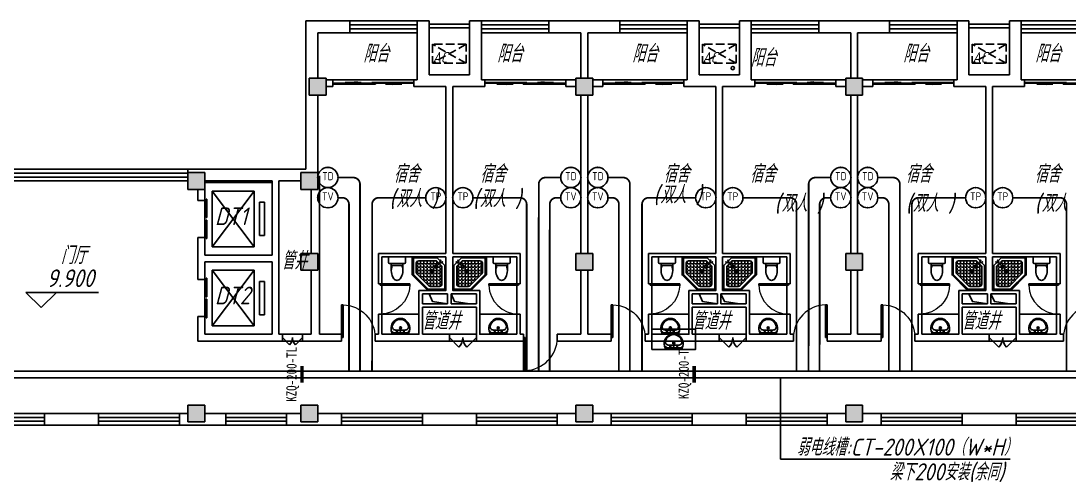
# Model space of a CAD drawing. Extents: x 0 to 2972856, y -1269770 to 0.
# Drawn here: x 2725959 to 2757023, y -1166833 to -1153146 of the extents above; entities that cross this region are included whole.
import ezdxf
from ezdxf.enums import TextEntityAlignment as Align

# ---------------------------------------------------------------- set-up
doc = ezdxf.new("R2010")
doc.units = 0
doc.header["$LTSCALE"] = 1000
doc.header["$PDSIZE"] = 50
doc.linetypes.add('DASH', pattern=[0.35, 0.25, -0.1])
for name, color, linetype in [('0000集水坑', 4, 'Continuous'), ('1-建筑底图', 8, 'Continuous'), ('CABLETRAY_DIM', 3, 'Continuous'), ('CABLETRAY_PDS', 4, 'Continuous'), ('EQUIP-通讯', 3, 'Continuous'), ('PUB_TEXT', 7, 'Continuous'), ('WIRE-综合布线', 4, 'Continuous'), ('抗震支吊架', 2, 'Continuous'), ('洁具', 251, 'Continuous'), ('空调外机', 251, 'Continuous')]:
    doc.layers.add(name, color=color, linetype=linetype)
doc.styles.add('_TEL_ATTDEF', font='GBENOR', dxfattribs={"width": 0.8, "height": 3, "bigfont": 'GBCBIG'})
doc.styles.add('_TEL_DIM', font='SIMPLEX', dxfattribs={"width": 0.8, "height": 3.5, "bigfont": 'HZTXT'})
doc.styles.add('kzcad', font='', dxfattribs={"width": 0.8})
doc.styles.get("Standard").update_dxf_attribs({"font": 'gbeitc.shx', "bigfont": 'gbcbig.shx'})
doc.styles.get('kzcad').set_extended_font_data('SimSun')
doc.linetypes.add('JIEDI', pattern='A,1.25,-0.25,0.25,-0.25,0.625,["/",Standard,S=0.6,R=0,X=0,Y=-0.3],0.625,-0.25,0.25,-0.25', length=4)

# ---------------------------------------------------------------- blocks, each defined once
blk = doc.blocks.new('$lvtry$00000178')
at = {"color": 0}
for p, q in [((-238, 0), (238, 0)), ((-214, -36), (-272, -91)), ((-180, -23), (180, -23)), ((-142, -105), (140, -105)), ((140, -105), (-142, -105)), ((216, -37), (268, -91))]:
    blk.add_line(p, q, dxfattribs=at)
blk.add_lwpolyline([(-104, -430, 0.224698), (110, -425, 0.348046), (269, -79), (239, 0), (-241, 0), (-271, -79, 0.356844)], format="xyb", close=True, dxfattribs=at)
for centre, radius in [((-100, -65), 16.3), ((1, -172), 31.6), ((100, -65), 16.3)]:
    blk.add_circle(centre, radius, dxfattribs=at)
at = {"color": 0, "lineweight": 13}
blk.add_circle((1, -172), 23, dxfattribs=at)
at = {"color": 0}
for centre, radius, start, end in [((-142, -205), 100, 90, 190.5602), ((-1, -179), 243, 190.5602, 349.4398), ((-180, -73), 50, 90, 133.181), ((140, -205), 100, 349.4398, 90), ((180, -73), 50, 44.5607, 90)]:
    blk.add_arc(centre, radius, start, end, dxfattribs=at)
for p in [(0, -65), (1, -172)]:
    blk.add_point(p, dxfattribs=at)
blk = doc.blocks.new('$equip$00003204')
at = {"const_width": 0.05}
blk.add_lwpolyline([(0, 0.5, -1), (0, -0.5, -1), (0, 0.5, 0.021884)], format="xyb", dxfattribs=at)
blk.add_circle((0, 0), 0.5)
for p in [(-0.5, 0), (0, 0.5), (0.5, 0), (0, -0.5)]:
    blk.add_point(p)
at = {"color": 7, "style": '_TEL_ATTDEF'}
blk.add_attdef('$TEXT$', text='', height=0.4, dxfattribs=at).set_placement((0, 0), align=Align.MIDDLE_CENTER)
at = {"color": 7, "style": '_TEL_DIM', "flags": 1}
for tag in ['A', 'REMARK']:
    blk.add_attdef(tag, text='', height=0.00002, dxfattribs=at).set_placement((0, 0), align=Align.MIDDLE_CENTER)
blk = doc.blocks.new('$equip$00003208')
at = {"const_width": 0.05}
blk.add_lwpolyline([(0, 0.5, -1), (0, -0.5, -1), (0, 0.5, 0.021884)], format="xyb", dxfattribs=at)
blk.add_circle((0, 0), 0.5)
for p in [(-0.5, 0), (0, 0.5), (0.5, 0), (0, -0.5)]:
    blk.add_point(p)
at = {"color": 7, "style": '_TEL_ATTDEF'}
blk.add_attdef('$TEXT$', text='', height=0.4, dxfattribs=at).set_placement((0, 0), align=Align.MIDDLE_CENTER)
at = {"color": 7, "style": '_TEL_DIM', "flags": 1}
for tag in ['A', 'REMARK']:
    blk.add_attdef(tag, text='', height=0.00002, dxfattribs=at).set_placement((0, 0), align=Align.MIDDLE_CENTER)
blk = doc.blocks.new('$equip$00003209')
at = {"const_width": 0.05}
blk.add_lwpolyline([(0, 0.5, -1), (0, -0.5, -1), (0, 0.5, 0.021884)], format="xyb", dxfattribs=at)
blk.add_circle((0, 0), 0.5)
for p in [(-0.5, 0), (0, 0.5), (0.5, 0), (0, -0.5)]:
    blk.add_point(p)
at = {"color": 7, "style": '_TEL_ATTDEF'}
blk.add_attdef('$TEXT$', text='', height=0.4, dxfattribs=at).set_placement((0, 0), align=Align.MIDDLE_CENTER)
at = {"color": 7, "style": '_TEL_DIM', "flags": 1}
for tag in ['A', 'REMARK']:
    blk.add_attdef(tag, text='', height=0.00002, dxfattribs=at).set_placement((0, 0), align=Align.MIDDLE_CENTER)
blk = doc.blocks.new('2t21gqw')
at = {"layer": '0000集水坑'}
blk.add_circle((71900, 400), 50, dxfattribs=at)
blk = doc.blocks.new('1F平面-CAD导入_dwg_Drawing4_t3_dwg_$plan$00001613-474159-1F-927810-1F')
at = {"layer": '洁具'}
for p, q in [((-200, 170), (-430, 170)), ((-260, -140), (-260, 140)), ((-30, 250), (-170, 250)), ((-200, -170), (-200, -220)), ((-170, -250), (-30, -250))]:
    blk.add_line(p, q, dxfattribs=at)
for points in [[(-200, 220), (-200, 170), (-200, -170), (-430, -170)], [(0, -220), (0, 220)]]:
    blk.add_lwpolyline(points, dxfattribs=at)
for centre, radius, start, end in [((-590, 0), 110, 123.4509, 236.5491), ((-413, -227), 398, 67.4505, 126.6381), ((-170, 220), 30, 90, 180), ((-30, 220), 30, 0, 90), ((-413, 227), 398, 233.3619, 292.5495), ((-170, -220), 30, 180, 270), ((-30, -220), 30, 270, 0)]:
    blk.add_arc(centre, radius, start, end, dxfattribs=at)
blk = doc.blocks.new('$lvtry$00000169')
at = {"color": 0}
for p, q in [((259, -36), (259, 0)), ((36, -259), (0, -259)), ((24, -259), (24, -976)), ((259, -36), (36, -259)), ((36, -259), (36, -964)), ((276, -120), (120, -276)), ((120, -276), (120, -808)), ((120, -309), (147, -309)), ((144, -151), (291, -298)), ((151, -144), (298, -291)), ((173, -309), (173, -239)), ((173, -309), (243, -309)), ((183, -213), (205, -213)), ((220, -213), (243, -213)), ((259, -24), (976, -24)), ((259, -36), (964, -36)), ((270, -213), (270, -143)), ((270, -213), (340, -213)), ((270, -263), (270, -239)), ((276, -120), (808, -120)), ((334, -309), (340, -309)), ((366, -213), (366, -143)), ((366, -213), (436, -213)), ((366, -309), (366, -239)), ((366, -309), (436, -309)), ((462, -213), (462, -143)), ((462, -213), (532, -213)), ((462, -309), (462, -239)), ((462, -309), (532, -309)), ((558, -213), (558, -143)), ((558, -213), (628, -213)), ((558, -309), (558, -239)), ((558, -309), (628, -309)), ((655, -213), (655, -143)), ((655, -213), (725, -213)), ((655, -309), (655, -239)), ((655, -309), (725, -309)), ((751, -213), (751, -143)), ((751, -213), (821, -213)), ((751, -309), (751, -239)), ((751, -309), (821, -309)), ((847, -213), (847, -143)), ((847, -213), (880, -213)), ((847, -309), (847, -239)), ((847, -309), (880, -309)), ((880, -192), (880, -460)), ((964, -36), (976, -24)), ((964, -36), (964, -525)), ((976, -24), (976, -530)), ((120, -405), (147, -405)), ((120, -501), (147, -501)), ((120, -598), (147, -598)), ((173, -405), (173, -335)), ((173, -405), (243, -405)), ((173, -501), (173, -431)), ((173, -501), (243, -501)), ((173, -598), (173, -528)), ((173, -598), (243, -598)), ((270, -405), (270, -335)), ((270, -405), (340, -405)), ((270, -501), (270, -431)), ((270, -501), (340, -501)), ((270, -598), (270, -528)), ((270, -598), (340, -598)), ((366, -405), (366, -335)), ((366, -405), (379, -405)), ((366, -501), (366, -431)), ((366, -501), (436, -501)), ((366, -598), (366, -528)), ((366, -598), (436, -598)), ((462, -405), (462, -335)), ((462, -405), (532, -405)), ((462, -501), (462, -431)), ((462, -501), (532, -501)), ((462, -598), (462, -528)), ((462, -598), (532, -598)), ((859, -511), (511, -859)), ((964, -525), (525, -964)), ((976, -530), (530, -976)), ((558, -405), (558, -335)), ((558, -405), (628, -405)), ((558, -501), (558, -431)), ((558, -501), (628, -501)), ((558, -598), (558, -528)), ((558, -598), (628, -598)), ((655, -405), (655, -335)), ((655, -405), (725, -405)), ((655, -501), (655, -431)), ((655, -501), (725, -501)), ((655, -598), (655, -528)), ((655, -598), (725, -598)), ((751, -405), (751, -335)), ((751, -405), (821, -405)), ((751, -501), (751, -431)), ((751, -501), (821, -501)), ((751, -598), (751, -528)), ((751, -598), (773, -598)), ((847, -405), (847, -335)), ((847, -405), (880, -405)), ((847, -501), (847, -431)), ((847, -501), (867, -501)), ((964, -525), (976, -530)), ((120, -694), (147, -694)), ((120, -790), (147, -790)), ((173, -694), (173, -624)), ((173, -694), (243, -694)), ((173, -790), (173, -720)), ((173, -790), (243, -790)), ((173, -878), (173, -816)), ((192, -880), (460, -880)), ((270, -694), (270, -624)), ((270, -694), (340, -694)), ((270, -790), (270, -720)), ((270, -790), (340, -790)), ((270, -880), (270, -816)), ((366, -694), (366, -624)), ((366, -694), (436, -694)), ((366, -790), (366, -720)), ((366, -790), (436, -790)), ((366, -880), (366, -816)), ((462, -694), (462, -624)), ((462, -694), (532, -694)), ((462, -790), (462, -720)), ((462, -790), (532, -790)), ((462, -880), (462, -816)), ((558, -694), (558, -624)), ((558, -694), (628, -694)), ((558, -790), (558, -720)), ((558, -790), (580, -790)), ((655, -694), (655, -624)), ((655, -694), (676, -694)), ((36, -964), (24, -976)), ((24, -976), (530, -976)), ((36, -964), (525, -964)), ((525, -964), (530, -976))]:
    blk.add_line(p, q, dxfattribs=at)
blk.add_lwpolyline([(0, 0), (0, -1000), (540, -1000), (1000, -540), (1000, 0)], close=True)
for points in [[(0, 0), (0, -1000)], [(0, 0), (1000, 0)], [(1000, 0), (1000, -540)], [(136, -190), (148, -178), (132, -162), (121, -174)], [(190, -136), (178, -148), (162, -132), (174, -121)], [(1000, -540), (540, -1000)], [(0, -1000), (540, -1000)]]:
    blk.add_lwpolyline(points, close=True, dxfattribs=at)
for radius in [43.8, 31.1]:
    blk.add_circle((416, -428), radius, dxfattribs=at)
for centre, radius, start, end in [((296, -296), 40.6, 142.583, 128.4197), ((296, -296), 28.6, 145.828, 125.6599), ((808, -192), 72, 0, 90), ((808, -460), 72, 315, 0), ((192, -808), 72, 180, 270), ((460, -808), 72, 270, 315)]:
    blk.add_arc(centre, radius, start, end, dxfattribs=at)
for p in [(103, -156, 0), (156, -102, 0), (416, -428, 0)]:
    blk.add_point(p, dxfattribs=at)
blk = doc.blocks.new('A$C70365C93')
at = {"layer": '洁具'}
blk.add_lwpolyline([(-1900, 2300), (-1900, 1700), (-800, 1700), (-800, 2300)], close=True, dxfattribs=at)
blk.add_blockref('$lvtry$00000178', (-1350, 2280), dxfattribs=at)
at = {"layer": '洁具', "rotation": 180}
blk.add_blockref('$lvtry$00000169', (0, 0), dxfattribs=at)
at = {"layer": '洁具', "extrusion": (0, 0, -1), "xscale": -1, "zscale": -1, "rotation": 90}
blk.add_blockref('1F平面-CAD导入_dwg_Drawing4_t3_dwg_$plan$00001613-474159-1F-927810-1F', (1450, 0), dxfattribs=at)
blk = doc.blocks.new('A$Cf5a72a1b')
at = {"layer": '空调外机', "linetype": 'DASH'}
for p, q in [((1000, 563), (0, 0)), ((1000, 0), (0, 563))]:
    blk.add_line(p, q, dxfattribs=at)
blk.add_lwpolyline([(1000, 563), (0, 563), (0, 0), (1000, 0)], close=True, dxfattribs=at)
at = {"layer": 'PUB_TEXT'}
blk.add_text('AC', height=315, dxfattribs=at).set_placement((5, 18))
blk = doc.blocks.new('$WINLIB2D$00000001')
at = {"color": 0}
for points in [[(-0.5, 0.5), (-0.5, -0.5)], [(-0.5, 0.5), (0.5, 0.5)], [(0.5, -0.5), (0.5, 0.5)], [(0.5, 0.1667), (-0.5, 0.1667)], [(0.5, -0.1667), (-0.5, -0.1667)], [(-0.5, -0.5), (0.5, -0.5)]]:
    blk.add_lwpolyline(points, dxfattribs=at)
blk = doc.blocks.new('$DorLib2D$00000131')
at = {"color": 0, "linetype": 'Continuous'}
for p, q in [((0.15, 0.125), (0.232, 0.197)), ((0.232, 0.197), (0.232, 0.125)), ((-0.5, 0.125), (-0.5, 0)), ((0.019, 0.125), (-0.5, 0.125)), ((-0.5, 0), (0.019, 0)), ((-0.024, 0), (0.5, 0)), ((-0.024, -0.125), (-0.024, 0)), ((0.019, 0), (0.019, 0.125)), ((0.35, 0.125), (0.15, 0.125)), ((0.5, 0), (0.5, -0.125)), ((-0.35, -0.125), (-0.15, -0.125)), ((-0.232, -0.197), (-0.232, -0.125)), ((-0.15, -0.125), (-0.232, -0.197)), ((0.5, -0.125), (-0.024, -0.125))]:
    blk.add_line(p, q, dxfattribs=at)
blk = doc.blocks.new('$DorLib2D$00000116')
at = {"color": 0}
for p, q in [((-0.5, 0), (-0.146, 0.354)), ((0.5, 0), (0.146, 0.354))]:
    blk.add_line(p, q, dxfattribs=at)
for centre, start, end in [((-0.5, 0), 0, 45), ((0.5, 0), 135, 180)]:
    blk.add_arc(centre, 0.5, start, end, dxfattribs=at)
blk = doc.blocks.new('$DORLIB2D$00000127')
at = {"color": 0}
for points in [[(-0.533, 0.795), (-0.533, 0.69)], [(-0.033, 0.795), (-0.533, 0.795)], [(-0.033, 0.69), (-0.533, 0.69)], [(-0.033, 0.795), (-0.033, 0.69)], [(0.533, 0.795), (0.033, 0.795)], [(0.033, 0.795), (0.033, 0.69)], [(0.533, 0.69), (0.033, 0.69)], [(0.533, 0.795), (0.533, 0.69)], [(0.5, 0.5), (-0.5, 0.5)]]:
    blk.add_lwpolyline(points, dxfattribs=at)
blk = doc.blocks.new('$DorLib2D$00000001')
for p, q in [((0.45, 0.975), (0.5, 0.975)), ((0.45, 0), (0.45, 0.975)), ((0.5, 0), (0.5, 0.975)), ((0.5, 0), (0.45, 0))]:
    blk.add_line(p, q)
at = {"lineweight": 13}
blk.add_arc((0.475, 0), 0.975, 91.4693, 180, dxfattribs=at)
blk = doc.blocks.new('1-三层建筑底图')
at = {"layer": '1-建筑底图'}
for points in [[(59550, 75700), (59050, 75700), (59050, 75200), (59550, 75200)], [(67450, 75700), (66950, 75700), (66950, 75200), (67450, 75200)], [(75450, 75700), (74950, 75700), (74950, 75200), (75450, 75200)], [(55950, 72900), (55450, 72900), (55450, 72400), (55950, 72400)], [(59300, 72900), (58800, 72900), (58800, 72400), (59300, 72400)], [(59300, 70500), (58800, 70500), (58800, 70000), (59300, 70000)], [(67450, 70500), (66950, 70500), (66950, 70000), (67450, 70000)], [(75450, 70500), (74950, 70500), (74950, 70000), (75450, 70000)], [(55950, 66000), (55450, 66000), (55450, 65500), (55950, 65500)], [(59300, 66000), (58800, 66000), (58800, 65500), (59300, 65500)], [(67450, 66000), (66950, 66000), (66950, 65500), (67450, 65500)], [(75450, 66000), (74950, 66000), (74950, 65500), (75450, 65500)]]:
    blk.add_hatch(color=256, dxfattribs=at).paths.add_polyline_path(points)
for p, q in [((60250, 77400), (58950, 77400)), ((58950, 77400), (58950, 75600)), ((60250, 77050), (60250, 77400)), ((62600, 77400), (62250, 77400)), ((62250, 77400), (62250, 77050)), ((62600, 75800), (62600, 77400)), ((63800, 75800), (63800, 77400)), ((64150, 77400), (63800, 77400)), ((64150, 77050), (64150, 77400)), ((67200, 77400), (66150, 77400)), ((66150, 77400), (66150, 77050)), ((68250, 77400), (67200, 77400)), ((68250, 77050), (68250, 77400)), ((70600, 77400), (70250, 77400)), ((70250, 77400), (70250, 77050)), ((70600, 75800), (70600, 77400)), ((72150, 77400), (71800, 77400)), ((71800, 75800), (71800, 77400)), ((72150, 77050), (72150, 77400)), ((75200, 77400), (74150, 77400)), ((74150, 77400), (74150, 77050)), ((76250, 77400), (75200, 77400)), ((76250, 77050), (76250, 77400)), ((78600, 77400), (78250, 77400)), ((78250, 77400), (78250, 77050)), ((78600, 75800), (78600, 77400)), ((79800, 75800), (79800, 77400)), ((80150, 77400), (79800, 77400)), ((80150, 77050), (80150, 77400)), ((59300, 77050), (60250, 77050)), ((59300, 77050), (59300, 75700)), ((62250, 75650), (62250, 77050)), ((64150, 75650), (64150, 77050)), ((66150, 77050), (67100, 77050)), ((67100, 77050), (67100, 75700)), ((67300, 77050), (68250, 77050)), ((67300, 77050), (67300, 75700)), ((70250, 75650), (70250, 77050)), ((72150, 75650), (72150, 77050)), ((74150, 77050), (75100, 77050)), ((75100, 77050), (75100, 75700)), ((75300, 77050), (76250, 77050)), ((75300, 77050), (75300, 75700)), ((78250, 75650), (78250, 77050)), ((80150, 75650), (80150, 77050)), ((63200, 75800), (62600, 75800)), ((63800, 75800), (63200, 75800)), ((71200, 75800), (70600, 75800)), ((71800, 75800), (71200, 75800)), ((79200, 75800), (78600, 75800)), ((79800, 75800), (79200, 75800)), ((58950, 75600), (58950, 73000)), ((59550, 75700), (59050, 75700)), ((59050, 75700), (59050, 75200)), ((59550, 75200), (59550, 75700)), ((59750, 75650), (59550, 75650)), ((59750, 75450), (59750, 75650)), ((62150, 75650), (59750, 75650)), ((62250, 75650), (62150, 75650)), ((62150, 75650), (62150, 75450)), ((64250, 75650), (64150, 75650)), ((66650, 75650), (64250, 75650)), ((64250, 75450), (64250, 75650)), ((66950, 75650), (66650, 75650)), ((66650, 75650), (66650, 75450)), ((67450, 75700), (66950, 75700)), ((66950, 75700), (66950, 75200)), ((67450, 75200), (67450, 75700)), ((67750, 75650), (67450, 75650)), ((67750, 75450), (67750, 75650)), ((70150, 75650), (67750, 75650)), ((70250, 75650), (70150, 75650)), ((70150, 75650), (70150, 75450)), ((72250, 75650), (72150, 75650)), ((74650, 75650), (72250, 75650)), ((72250, 75450), (72250, 75650)), ((74950, 75650), (74650, 75650)), ((74650, 75650), (74650, 75450)), ((75450, 75700), (74950, 75700)), ((74950, 75700), (74950, 75200)), ((75450, 75200), (75450, 75700)), ((75750, 75650), (75450, 75650)), ((75750, 75450), (75750, 75650)), ((78150, 75650), (75750, 75650)), ((78250, 75650), (78150, 75650)), ((78150, 75650), (78150, 75450)), ((80250, 75650), (80150, 75650)), ((82650, 75650), (80250, 75650)), ((80250, 75450), (80250, 75650)), ((59050, 75200), (59550, 75200)), ((59300, 75200), (59300, 72900)), ((59550, 75450), (59750, 75450)), ((62150, 75450), (62500, 75450)), ((63100, 75450), (62500, 75450)), ((63100, 70500), (63100, 75450)), ((63900, 75450), (63300, 75450)), ((63300, 70500), (63300, 75450)), ((63900, 75450), (64250, 75450)), ((66650, 75450), (66950, 75450)), ((66950, 75200), (67450, 75200)), ((67100, 75200), (67100, 70500)), ((67300, 75200), (67300, 70500)), ((67450, 75450), (67750, 75450)), ((70150, 75450), (70500, 75450)), ((71100, 75450), (70500, 75450)), ((71100, 70500), (71100, 75450)), ((71900, 75450), (71300, 75450)), ((71300, 70500), (71300, 75450)), ((71900, 75450), (72250, 75450)), ((74650, 75450), (74950, 75450)), ((74950, 75200), (75450, 75200)), ((75100, 75200), (75100, 70500)), ((75300, 75200), (75300, 70500)), ((75450, 75450), (75750, 75450)), ((78150, 75450), (78500, 75450)), ((79100, 75450), (78500, 75450)), ((79100, 70500), (79100, 75450)), ((79900, 75450), (79300, 75450)), ((79300, 70500), (79300, 75450)), ((79900, 75450), (80250, 75450)), ((55700, 73000), (55450, 73000)), ((55450, 73000), (55450, 72900)), ((55700, 73000), (58050, 73000)), ((58050, 73000), (58950, 73000)), ((55950, 72900), (55450, 72900)), ((55450, 72900), (55450, 72400)), ((55950, 72400), (55950, 72900)), ((59300, 72900), (58800, 72900)), ((58800, 72900), (58800, 72400)), ((59300, 72400), (59300, 72900)), ((59350, 72800), (59350, 70250)), ((55450, 72400), (55950, 72400)), ((55750, 72400), (55750, 72075)), ((55950, 72650), (57950, 72650)), ((55950, 72600), (57950, 72600)), ((55950, 72075), (55950, 72400)), ((57950, 72650), (57950, 70450)), ((58150, 72650), (58800, 72650)), ((58150, 72650), (58150, 70350)), ((58800, 72400), (59300, 72400)), ((59100, 72400), (59100, 70500)), ((55750, 72075), (55950, 72075)), ((56175, 72350), (57415, 70700)), ((57415, 72350), (56175, 70700)), ((56175, 72350), (56175, 70700)), ((57415, 72350), (56175, 72350)), ((57415, 70700), (57415, 72350)), ((57570, 72020), (57570, 71030)), ((57725, 72020), (57570, 72020)), ((57725, 71030), (57725, 72020)), ((55950, 70975), (55750, 70975)), ((55750, 70975), (55750, 70350)), ((55950, 70450), (55950, 70975)), ((57570, 71030), (57725, 71030)), ((56175, 70700), (57415, 70700)), ((55750, 70350), (55750, 69725)), ((55950, 70450), (57950, 70450)), ((55950, 69725), (55950, 70250)), ((55950, 70250), (57950, 70250)), ((57950, 70250), (57950, 68100)), ((58150, 70350), (58150, 68100)), ((59300, 70500), (58800, 70500)), ((58800, 70500), (58800, 70000)), ((59300, 70000), (59300, 70500)), ((59350, 70250), (59350, 68100)), ((61100, 70500), (63100, 70500)), ((61100, 70500), (61100, 69600)), ((61200, 70400), (63100, 70400)), ((61200, 69600), (61200, 70400)), ((63100, 69400), (63100, 70400)), ((65300, 70500), (63300, 70500)), ((63300, 69400), (63300, 70400)), ((65200, 70400), (63300, 70400)), ((65200, 70400), (65200, 69600)), ((65300, 69600), (65300, 70500)), ((67450, 70500), (66950, 70500)), ((66950, 70500), (66950, 70000)), ((67450, 70000), (67450, 70500)), ((69100, 70500), (71100, 70500)), ((69100, 70500), (69100, 69600)), ((69200, 70400), (71100, 70400)), ((69200, 69600), (69200, 70400)), ((71100, 69400), (71100, 70400)), ((73300, 70500), (71300, 70500)), ((71300, 69400), (71300, 70400)), ((73200, 70400), (71300, 70400)), ((73200, 70400), (73200, 69600)), ((73300, 69600), (73300, 70500)), ((75450, 70500), (74950, 70500)), ((74950, 70500), (74950, 70000)), ((75450, 70000), (75450, 70500)), ((77100, 70500), (79100, 70500)), ((77100, 70500), (77100, 69600)), ((77200, 70400), (79100, 70400)), ((77200, 69600), (77200, 70400)), ((79100, 69400), (79100, 70400)), ((81300, 70500), (79300, 70500)), ((79300, 69400), (79300, 70400)), ((81200, 70400), (79300, 70400)), ((81200, 70400), (81200, 69600)), ((81300, 69600), (81300, 70500)), ((56175, 70000), (57415, 68350)), ((57415, 70000), (56175, 68350)), ((56175, 70000), (56175, 68350)), ((57415, 70000), (56175, 70000)), ((57415, 68350), (57415, 70000)), ((58800, 70000), (59300, 70000)), ((59100, 70000), (59100, 68100)), ((66950, 70000), (67450, 70000)), ((67100, 70000), (67100, 68100)), ((67300, 70000), (67300, 68100)), ((74950, 70000), (75450, 70000)), ((75100, 70000), (75100, 68100)), ((75300, 70000), (75300, 68100)), ((55750, 69725), (55950, 69725)), ((57570, 69670), (57570, 68680)), ((57725, 69670), (57570, 69670)), ((57725, 68680), (57725, 69670)), ((61100, 69600), (61200, 69600)), ((61200, 68700), (61200, 69600)), ((65200, 68700), (65200, 69600)), ((65200, 69600), (65300, 69600)), ((69100, 69600), (69200, 69600)), ((69200, 68700), (69200, 69600)), ((73200, 68700), (73200, 69600)), ((73200, 69600), (73300, 69600)), ((77100, 69600), (77200, 69600)), ((77200, 68700), (77200, 69600)), ((81200, 68700), (81200, 69600)), ((81200, 69600), (81300, 69600)), ((51102, 68893.5), (50652, 69343.5)), ((50652, 69343.5), (52802.9, 69343.5)), ((51102, 68893.5), (51552, 69343.5)), ((62300, 69400), (63100, 69400)), ((62300, 68900), (62300, 69400)), ((62400, 69300), (63150, 69300)), ((62400, 69000), (62400, 69300)), ((63150, 69000), (63150, 69300)), ((63250, 69300), (64000, 69300)), ((63250, 69000), (63250, 69300)), ((63300, 69400), (64100, 69400)), ((64000, 69000), (64000, 69300)), ((64100, 68900), (64100, 69400)), ((70300, 69400), (71100, 69400)), ((70300, 68900), (70300, 69400)), ((70400, 69300), (71150, 69300)), ((70400, 69000), (70400, 69300)), ((71150, 69000), (71150, 69300)), ((71250, 69300), (72000, 69300)), ((71250, 69000), (71250, 69300)), ((71300, 69400), (72100, 69400)), ((72000, 69000), (72000, 69300)), ((72100, 68900), (72100, 69400)), ((78300, 69400), (79100, 69400)), ((78300, 68900), (78300, 69400)), ((78400, 69300), (79150, 69300)), ((78400, 69000), (78400, 69300)), ((79150, 69000), (79150, 69300)), ((79250, 69300), (80000, 69300)), ((79250, 69000), (79250, 69300)), ((79300, 69400), (80100, 69400)), ((80000, 69000), (80000, 69300)), ((80100, 68900), (80100, 69400)), ((62400, 69000), (63150, 69000)), ((63250, 69000), (64000, 69000)), ((70400, 69000), (71150, 69000)), ((71250, 69000), (72000, 69000)), ((78400, 69000), (79150, 69000)), ((79250, 69000), (80000, 69000)), ((57570, 68680), (57725, 68680)), ((61200, 68700), (61100, 68700)), ((61100, 68700), (61100, 68100)), ((61200, 68100), (61200, 68700)), ((62300, 68100), (62300, 68900)), ((62400, 68900), (63200, 68900)), ((62400, 68100), (62400, 68900)), ((63200, 68900), (64000, 68900)), ((64000, 68100), (64000, 68900)), ((64100, 68100), (64100, 68900)), ((65300, 68700), (65200, 68700)), ((65200, 68700), (65200, 68100)), ((65300, 68100), (65300, 68700)), ((69200, 68700), (69100, 68700)), ((69100, 68700), (69100, 68100)), ((69200, 68100), (69200, 68700)), ((70300, 68100), (70300, 68900)), ((70400, 68900), (71200, 68900)), ((70400, 68100), (70400, 68900)), ((71200, 68900), (72000, 68900)), ((72000, 68100), (72000, 68900)), ((72100, 68100), (72100, 68900)), ((73300, 68700), (73200, 68700)), ((73200, 68700), (73200, 68100)), ((73300, 68100), (73300, 68700)), ((77200, 68700), (77100, 68700)), ((77100, 68700), (77100, 68100)), ((77200, 68100), (77200, 68700)), ((78300, 68100), (78300, 68900)), ((78400, 68900), (79200, 68900)), ((78400, 68100), (78400, 68900)), ((79200, 68900), (80000, 68900)), ((80000, 68100), (80000, 68900)), ((80100, 68100), (80100, 68900)), ((81300, 68700), (81200, 68700)), ((81200, 68700), (81200, 68100)), ((81300, 68100), (81300, 68700)), ((55950, 68625), (55750, 68625)), ((55750, 68625), (55750, 67900)), ((55950, 68100), (55950, 68625)), ((56175, 68350), (57415, 68350)), ((55950, 68100), (57950, 68100)), ((58250, 68100), (58150, 68100)), ((58250, 67900), (58250, 68100)), ((58250, 68100), (58850, 68100)), ((59100, 68100), (58850, 68100)), ((58850, 68100), (58850, 67900)), ((60000, 68100), (59350, 68100)), ((60000, 67900), (60000, 68100)), ((61100, 68100), (61000, 68100)), ((61000, 68100), (61000, 67900)), ((61200, 68100), (62300, 68100)), ((63200, 68100), (62400, 68100)), ((63200, 68100), (64000, 68100)), ((63200, 67900), (63200, 68100)), ((64000, 68100), (64000, 67900)), ((64100, 68100), (65200, 68100)), ((65400, 68100), (65300, 68100)), ((65400, 67900), (65400, 68100)), ((67100, 68100), (66400, 68100)), ((66400, 68100), (66400, 67900)), ((68000, 68100), (67300, 68100)), ((68000, 67900), (68000, 68100)), ((69100, 68100), (69000, 68100)), ((69000, 68100), (69000, 67900)), ((69200, 68100), (70300, 68100)), ((71200, 68100), (70400, 68100)), ((71200, 68100), (72000, 68100)), ((71200, 67900), (71200, 68100)), ((72000, 68100), (72000, 67900)), ((72100, 68100), (73200, 68100)), ((73400, 68100), (73300, 68100)), ((73400, 67900), (73400, 68100)), ((75100, 68100), (74400, 68100)), ((74400, 68100), (74400, 67900)), ((76000, 68100), (75300, 68100)), ((76000, 67900), (76000, 68100)), ((77100, 68100), (77000, 68100)), ((77000, 68100), (77000, 67900)), ((77200, 68100), (78300, 68100)), ((79200, 68100), (78400, 68100)), ((79200, 68100), (80000, 68100)), ((79200, 67900), (79200, 68100)), ((80000, 68100), (80000, 67900)), ((80100, 68100), (81200, 68100)), ((81400, 68100), (81300, 68100)), ((81400, 67900), (81400, 68100)), ((55750, 67900), (58050, 67900)), ((58050, 67900), (58250, 67900)), ((58250, 67900), (58850, 67900)), ((58850, 67900), (59200, 67900)), ((59200, 67900), (60000, 67900)), ((61000, 67900), (61100, 67900)), ((61100, 67900), (62300, 67900)), ((62300, 67900), (63200, 67900)), ((63200, 67900), (64000, 67900)), ((64000, 67900), (64100, 67900)), ((64100, 67900), (65300, 67900)), ((65300, 67900), (65400, 67900)), ((66400, 67900), (67200, 67900)), ((67200, 67900), (68000, 67900)), ((69000, 67900), (69100, 67900)), ((69100, 67900), (70300, 67900)), ((70300, 67900), (71200, 67900)), ((71200, 67900), (72000, 67900)), ((72000, 67900), (72100, 67900)), ((72100, 67900), (73300, 67900)), ((73300, 67900), (73400, 67900)), ((74400, 67900), (75200, 67900)), ((75200, 67900), (76000, 67900)), ((77000, 67900), (77100, 67900)), ((77100, 67900), (78300, 67900)), ((78300, 67900), (79200, 67900)), ((79200, 67900), (80000, 67900)), ((80000, 67900), (80100, 67900)), ((80100, 67900), (81300, 67900)), ((81300, 67900), (81400, 67900)), ((55950, 66000), (55450, 66000)), ((55450, 66000), (55450, 65500)), ((55950, 65500), (55950, 66000)), ((59300, 66000), (58800, 66000)), ((58800, 66000), (58800, 65500)), ((59300, 65500), (59300, 66000)), ((67450, 66000), (66950, 66000)), ((66950, 66000), (66950, 65500)), ((67450, 65500), (67450, 66000)), ((75450, 66000), (74950, 66000)), ((74950, 66000), (74950, 65500)), ((75450, 65500), (75450, 66000)), ((52800, 65750), (51200, 65750)), ((51200, 65750), (51200, 65400)), ((52800, 65400), (52800, 65750)), ((55450, 65750), (55200, 65750)), ((55200, 65750), (55200, 65400)), ((56575, 65750), (55950, 65750)), ((56575, 65400), (56575, 65750)), ((58800, 65750), (58375, 65750)), ((58375, 65750), (58375, 65400)), ((60000, 65750), (59300, 65750)), ((60000, 65400), (60000, 65750)), ((64000, 65750), (62400, 65750)), ((62400, 65750), (62400, 65400)), ((64000, 65400), (64000, 65750)), ((66950, 65750), (66400, 65750)), ((66400, 65750), (66400, 65400)), ((68000, 65750), (67450, 65750)), ((68000, 65400), (68000, 65750)), ((72000, 65750), (70400, 65750)), ((70400, 65750), (70400, 65400)), ((72000, 65400), (72000, 65750)), ((74950, 65750), (74400, 65750)), ((74400, 65750), (74400, 65400)), ((76000, 65750), (75450, 65750)), ((76000, 65400), (76000, 65750)), ((80000, 65750), (78400, 65750)), ((78400, 65750), (78400, 65400)), ((80000, 65400), (80000, 65750)), ((51200, 65400), (52800, 65400)), ((55200, 65400), (55700, 65400)), ((55450, 65500), (55950, 65500)), ((55700, 65400), (56575, 65400)), ((58375, 65400), (59050, 65400)), ((58800, 65500), (59300, 65500)), ((59050, 65400), (60000, 65400)), ((62400, 65400), (64000, 65400)), ((66400, 65400), (67200, 65400)), ((66950, 65500), (67450, 65500)), ((67200, 65400), (68000, 65400)), ((70400, 65400), (72000, 65400)), ((74400, 65400), (75200, 65400)), ((74950, 65500), (75450, 65500)), ((75200, 65400), (76000, 65400)), ((78400, 65400), (80000, 65400))]:
    blk.add_line(p, q, dxfattribs=at)
for points in [[(62600, 77300), (63800, 77300)], [(62600, 77200), (63800, 77200)], [(70600, 77300), (71800, 77300)], [(70600, 77200), (71800, 77200)], [(78600, 77300), (79800, 77300)], [(78600, 77200), (79800, 77200)], [(62600, 69300), (62703.6, 69069.7), (63150, 69000)], [(63250, 69300), (63353.6, 69069.7), (63800, 69000)], [(70600, 69300), (70703.6, 69069.7), (71150, 69000)], [(71250, 69300), (71353.6, 69069.7), (71800, 69000)], [(78600, 69300), (78703.6, 69069.7), (79150, 69000)], [(79250, 69300), (79353.6, 69069.7), (79800, 69000)]]:
    blk.add_lwpolyline(points, dxfattribs=at)
for name, p, xscale, yscale, zscale, rotation in [('$WINLIB2D$00000001', (61250, 77225), 2000, 350, 2000, 180), ('$WINLIB2D$00000001', (65150, 77225), -2000, 350, -2000, 180), ('$WINLIB2D$00000001', (69250, 77225), 2000, 350, 2000, 180), ('$WINLIB2D$00000001', (77250, 77225), 2000, 350, 2000, 180), ('$WINLIB2D$00000001', (81150, 77225), -2000, 350, -2000, 180), ('$DorLib2D$00000131', (60950, 75550), 2400, -200, 2400, 180), ('$DorLib2D$00000131', (65450, 75550), -2400, -200, -2400, 180), ('$DorLib2D$00000131', (68950, 75550), 2400, -200, 2400, 180), ('$DorLib2D$00000131', (73450, 75550), -2400, -200, -2400, 180), ('$DorLib2D$00000131', (76950, 75550), 2400, -200, 2400, 180), ('$DorLib2D$00000131', (81450, 75550), -2400, -200, -2400, 180), ('$WINLIB2D$00000001', (51975, 72825), 6950.000000047032, 350, 6950.000000047032, 359.9999999999991), ('$DORLIB2D$00000127', (55850, 71525), 1100, 200, 1100, 270), ('$DORLIB2D$00000127', (55850, 69175), 1100, 200, 1100, 270), ('$DorLib2D$00000001', (61150, 69150), 900, -900, 900, 90), ('$DorLib2D$00000001', (65250, 69150), 900, 900, 900, 90), ('$DorLib2D$00000001', (69150, 69150), 900, -900, 900, 90), ('$DorLib2D$00000001', (73250, 69150), 900, 900, 900, 90), ('$DorLib2D$00000001', (77150, 69150), 900, -900, 900, 90), ('$DorLib2D$00000001', (81250, 69150), 900, 900, 900, 90)]:
    blk.add_blockref(name, p, dxfattribs=dict(at, xscale=xscale, yscale=yscale, zscale=zscale, rotation=rotation))
for name, p, xscale, yscale, zscale in [('$WINLIB2D$00000001', (73150, 77225), 2000, -350, 2000), ('$DorLib2D$00000001', (60500, 68000), -1000, 1000, -1000), ('$DorLib2D$00000001', (68500, 68000), -1000, 1000, -1000), ('$DorLib2D$00000001', (73900, 68000), 1000, 1000, 1000), ('$DorLib2D$00000001', (76500, 68000), -1000, 1000, -1000), ('$DorLib2D$00000001', (81900, 68000), 1000, 1000, 1000), ('$DorLib2D$00000116', (58550, 68000), 600, -600, 200), ('$DorLib2D$00000116', (63600, 68000), 800, -800, 200), ('$DorLib2D$00000001', (65900, 68000), -1000, -1000, -1000), ('$DorLib2D$00000116', (71600, 68000), 800, -800, 200), ('$DorLib2D$00000116', (79600, 68000), 800, -800, 200), ('$WINLIB2D$00000001', (50000, 65575), 2400, -350, 2400), ('$WINLIB2D$00000001', (54000, 65575), -2400, -350, -2400), ('$WINLIB2D$00000001', (57475, 65575), 1800, -350, 1800), ('$WINLIB2D$00000001', (61200, 65575), 2400, -350, 2400), ('$WINLIB2D$00000001', (65200, 65575), 2400, -350, 2400), ('$WINLIB2D$00000001', (69200, 65575), 2400, -350, 2400), ('$WINLIB2D$00000001', (73200, 65575), -2400, -350, -2400), ('$WINLIB2D$00000001', (77200, 65575), 2400, -350, 2400), ('$WINLIB2D$00000001', (81200, 65575), 2400, -350, 2400)]:
    blk.add_blockref(name, p, dxfattribs=dict(at, xscale=xscale, yscale=yscale, zscale=zscale))
for name, p in [('A$Cf5a72a1b', (62700.5, 76143.8)), ('A$Cf5a72a1b', (70700.5, 76143.8)), ('A$Cf5a72a1b', (78700.5, 76143.8)), ('2t21gqw', (-300, 75600))]:
    blk.add_blockref(name, p, dxfattribs=at)
at = {"layer": '1-建筑底图', "xscale": -1, "rotation": 180}
for p in [(63100, 70400), (71100, 70400), (79100, 70400)]:
    blk.add_blockref('A$C70365C93', p, dxfattribs=at)
at = {"layer": '1-建筑底图', "rotation": 180}
for p in [(63300, 70400), (71300, 70400), (79300, 70400)]:
    blk.add_blockref('A$C70365C93', p, dxfattribs=at)
at = {"layer": '1-建筑底图'}
for s, p in [('阳台', (60645.3, 76168.1)), ('阳台', (64612.5, 76168.1)), ('阳台', (68614.8, 76168.1)), ('阳台', (76646, 76168.1)), ('阳台', (80560.5, 76168.1)), ('阳台', (72126.5, 76045.9)), ('宿舍', (61545.4, 72600.3)), ('宿舍', (64104.1, 72600.3)), ('宿舍', (69545.4, 72600.3)), ('宿舍', (72104.1, 72600.3)), ('宿舍', (76724.6, 72600.3)), ('宿舍', (80545.4, 72600.3)), ('(', (61417.6, 71867.7)), ('双人', (61627.6, 71867.7)), (')', (62677.6, 71867.7)), ('(', (63892.1, 71867.7)), ('双人', (64102.1, 71867.7)), (')', (65152.1, 71867.7)), ('(', (69241, 71981.3)), ('双人', (69451, 71981.3)), (')', (70501, 71981.3)), ('(', (72834.6, 71728.2)), ('双人', (73044.6, 71728.2)), (')', (74094.6, 71728.2)), ('(', (76724.6, 71728.2)), ('双人', (76934.6, 71728.2)), (')', (77984.6, 71728.2)), ('(', (80545.4, 71728.2)), ('双人', (80755.4, 71728.2)), ('DT1', (56251, 71338.9)), ('门厅', (51683.4, 70182.4)), ('管井', (58220, 70028.1)), ('DT2', (56251, 68988.9)), ('管道井', (62385.3, 68237)), ('管道井', (70385.3, 68237)), ('管道井', (78385.3, 68237))]:
    blk.add_text(s, height=525, dxfattribs=at).set_placement(p)
at = {"layer": '1-建筑底图', "color": 7}
blk.add_text('9.900', height=525, dxfattribs=at).set_placement((51263.9, 69501))

msp = doc.modelspace()

# ---------------------------------------------------------------- linework, layer by layer
at = {"layer": 'CABLETRAY_DIM', "linetype": 'ByBlock'}
for p, q in [((2748466, -1163737), (2748466, -1166153)), ((2748466, -1166153), (2755282, -1166153))]:
    msp.add_line(p, q, dxfattribs=at)
at = {"layer": 'CABLETRAY_PDS', "linetype": 'ByBlock'}
for p, q in [((2684619, -1163537), (2771300, -1163537)), ((2771300, -1163737), (2684619, -1163737))]:
    msp.add_line(p, q, dxfattribs=at)
at = {"layer": 'WIRE-综合布线', "linetype": 'Continuous', "const_width": 52.5}
for points in [[(2735356, -1157795), (2735808, -1157795, -0.414214), (2736008, -1157995), (2736007, -1163537)], [(2741957, -1157795), (2741505, -1157795, 0.414214), (2741305, -1157995), (2741304, -1163537)], [(2743356, -1157795), (2743808, -1157795, -0.414214), (2744008, -1157995), (2744007, -1163537)], [(2749957, -1157795), (2749505, -1157795, 0.414214), (2749305, -1157995), (2749304, -1163537)], [(2751356, -1157795), (2751808, -1157795, -0.414214), (2752008, -1157995), (2752007, -1163537)], [(2735356, -1158393), (2735482, -1158393, -0.414214), (2735682, -1158593), (2735681, -1163537)], [(2736365, -1163537), (2736366, -1158593, -0.414214), (2736566, -1158393), (2737956, -1158393)], [(2740947, -1163537), (2740948, -1158593, 0.414214), (2740748, -1158393), (2739357, -1158393)], [(2741957, -1158393), (2741831, -1158393, 0.414214), (2741631, -1158593), (2741630, -1163537)], [(2743356, -1158393), (2743482, -1158393, -0.414214), (2743682, -1158593), (2743681, -1163537)], [(2744365, -1163537), (2744366, -1158593, -0.414214), (2744566, -1158393), (2745956, -1158393)], [(2748947, -1163537), (2748948, -1158593, 0.414214), (2748748, -1158393), (2747357, -1158393)], [(2749957, -1158393), (2749831, -1158393, 0.414214), (2749631, -1158593), (2749630, -1163537)], [(2751356, -1158393), (2751482, -1158393, -0.414214), (2751682, -1158593), (2751681, -1163537)], [(2752365, -1163537), (2752366, -1158593, -0.414214), (2752566, -1158393), (2753956, -1158393)], [(2756947, -1163537), (2756948, -1158593, 0.414214), (2756748, -1158393), (2755357, -1158393)]]:
    msp.add_lwpolyline(points, format="xyb", dxfattribs=at)
at = {"layer": '抗震支吊架', "color": 2, "const_width": 100}
for points in [[(2734287, -1163887), (2734287, -1163387)], [(2745912, -1163887), (2745912, -1163387)]]:
    msp.add_lwpolyline(points, dxfattribs=at)
at = {"layer": '洁具'}
msp.add_lwpolyline([(2744656, -1162896), (2744656, -1162296), (2745956, -1162296), (2745956, -1162896)], close=True, dxfattribs=at)

# ---------------------------------------------------------------- block references
at = {"layer": '1-建筑底图', "linetype": 'ByBlock'}
msp.add_blockref('1-三层建筑底图', (2675456, -1230546), dxfattribs=at)
at = {"layer": 'EQUIP-通讯', "linetype": 'JIEDI'}
ref = msp.add_blockref('$equip$00003209', (2735056, -1157793), dxfattribs=dict(at, xscale=-600, yscale=600, zscale=600, rotation=180))
ref.add_attrib('$TEXT$', 'TD', dxfattribs={"layer": '0', "color": 7, "height": 240, "style": '_TEL_ATTDEF'}).set_placement((2735056, -1157753), align=Align.MIDDLE_CENTER)
ref = msp.add_blockref('$equip$00003209', (2742257, -1157793), dxfattribs=dict(at, xscale=600, yscale=600, zscale=600, rotation=180))
ref.add_attrib('$TEXT$', 'TD', dxfattribs={"layer": '0', "color": 7, "height": 240, "style": '_TEL_ATTDEF'}).set_placement((2742257, -1157753), align=Align.MIDDLE_CENTER)
ref = msp.add_blockref('$equip$00003209', (2743056, -1157793), dxfattribs=dict(at, xscale=-600, yscale=600, zscale=600, rotation=180))
ref.add_attrib('$TEXT$', 'TD', dxfattribs={"layer": '0', "color": 7, "height": 240, "style": '_TEL_ATTDEF'}).set_placement((2743056, -1157753), align=Align.MIDDLE_CENTER)
ref = msp.add_blockref('$equip$00003209', (2750257, -1157793), dxfattribs=dict(at, xscale=600, yscale=600, zscale=600, rotation=180))
ref.add_attrib('$TEXT$', 'TD', dxfattribs={"layer": '0', "color": 7, "height": 240, "style": '_TEL_ATTDEF'}).set_placement((2750257, -1157753), align=Align.MIDDLE_CENTER)
ref = msp.add_blockref('$equip$00003209', (2751056, -1157793), dxfattribs=dict(at, xscale=-600, yscale=600, zscale=600, rotation=180))
ref.add_attrib('$TEXT$', 'TD', dxfattribs={"layer": '0', "color": 7, "height": 240, "style": '_TEL_ATTDEF'}).set_placement((2751056, -1157753), align=Align.MIDDLE_CENTER)
ref = msp.add_blockref('$equip$00003204', (2735056, -1158393), dxfattribs=dict(at, xscale=-600, yscale=600, zscale=600, rotation=180))
ref.add_attrib('$TEXT$', 'TV', dxfattribs={"layer": '0', "color": 7, "height": 240, "style": '_TEL_ATTDEF'}).set_placement((2735056, -1158353), align=Align.MIDDLE_CENTER)
ref = msp.add_blockref('$equip$00003208', (2738256, -1158393), dxfattribs=dict(at, xscale=-600, yscale=600, zscale=600, rotation=180))
ref.add_attrib('$TEXT$', 'TP', dxfattribs={"layer": '0', "color": 7, "height": 240, "style": '_TEL_ATTDEF'}).set_placement((2738256, -1158353), align=Align.MIDDLE_CENTER)
ref = msp.add_blockref('$equip$00003208', (2739057, -1158393), dxfattribs=dict(at, xscale=600, yscale=600, zscale=600, rotation=180))
ref.add_attrib('$TEXT$', 'TP', dxfattribs={"layer": '0', "color": 7, "height": 240, "style": '_TEL_ATTDEF'}).set_placement((2739057, -1158353), align=Align.MIDDLE_CENTER)
ref = msp.add_blockref('$equip$00003204', (2742257, -1158393), dxfattribs=dict(at, xscale=600, yscale=600, zscale=600, rotation=180))
ref.add_attrib('$TEXT$', 'TV', dxfattribs={"layer": '0', "color": 7, "height": 240, "style": '_TEL_ATTDEF'}).set_placement((2742257, -1158353), align=Align.MIDDLE_CENTER)
ref = msp.add_blockref('$equip$00003204', (2743056, -1158393), dxfattribs=dict(at, xscale=-600, yscale=600, zscale=600, rotation=180))
ref.add_attrib('$TEXT$', 'TV', dxfattribs={"layer": '0', "color": 7, "height": 240, "style": '_TEL_ATTDEF'}).set_placement((2743056, -1158353), align=Align.MIDDLE_CENTER)
ref = msp.add_blockref('$equip$00003208', (2746256, -1158393), dxfattribs=dict(at, xscale=-600, yscale=600, zscale=600, rotation=180))
ref.add_attrib('$TEXT$', 'TP', dxfattribs={"layer": '0', "color": 7, "height": 240, "style": '_TEL_ATTDEF'}).set_placement((2746256, -1158353), align=Align.MIDDLE_CENTER)
ref = msp.add_blockref('$equip$00003208', (2747057, -1158393), dxfattribs=dict(at, xscale=600, yscale=600, zscale=600, rotation=180))
ref.add_attrib('$TEXT$', 'TP', dxfattribs={"layer": '0', "color": 7, "height": 240, "style": '_TEL_ATTDEF'}).set_placement((2747057, -1158353), align=Align.MIDDLE_CENTER)
ref = msp.add_blockref('$equip$00003204', (2750257, -1158393), dxfattribs=dict(at, xscale=600, yscale=600, zscale=600, rotation=180))
ref.add_attrib('$TEXT$', 'TV', dxfattribs={"layer": '0', "color": 7, "height": 240, "style": '_TEL_ATTDEF'}).set_placement((2750257, -1158353), align=Align.MIDDLE_CENTER)
ref = msp.add_blockref('$equip$00003204', (2751056, -1158393), dxfattribs=dict(at, xscale=-600, yscale=600, zscale=600, rotation=180))
ref.add_attrib('$TEXT$', 'TV', dxfattribs={"layer": '0', "color": 7, "height": 240, "style": '_TEL_ATTDEF'}).set_placement((2751056, -1158353), align=Align.MIDDLE_CENTER)
ref = msp.add_blockref('$equip$00003208', (2754256, -1158393), dxfattribs=dict(at, xscale=-600, yscale=600, zscale=600, rotation=180))
ref.add_attrib('$TEXT$', 'TP', dxfattribs={"layer": '0', "color": 7, "height": 240, "style": '_TEL_ATTDEF'}).set_placement((2754256, -1158353), align=Align.MIDDLE_CENTER)
ref = msp.add_blockref('$equip$00003208', (2755057, -1158393), dxfattribs=dict(at, xscale=600, yscale=600, zscale=600, rotation=180))
ref.add_attrib('$TEXT$', 'TP', dxfattribs={"layer": '0', "color": 7, "height": 240, "style": '_TEL_ATTDEF'}).set_placement((2755057, -1158353), align=Align.MIDDLE_CENTER)
at = {"layer": '洁具', "xscale": -1, "rotation": 180}
msp.add_blockref('$lvtry$00000178', (2745306, -1162876), dxfattribs=at)

# ---------------------------------------------------------------- texts
at = {"layer": 'CABLETRAY_DIM', "color": 7, "linetype": 'ByBlock'}
for s, p in [('弱电线槽:CT-200X100（W*H）', (2748953, -1166048)), ('梁下200安装(余同) ', (2751706, -1166783))]:
    msp.add_text(s, height=506.38, dxfattribs=at).set_placement(p)
at = {"layer": '抗震支吊架', "color": 2, "style": 'kzcad', "width": 0.8}
for s, p in [('KZQ-200-TL', (2734127, -1163637)), ('KZQ-200-T', (2745752, -1163637))]:
    msp.add_text(s, height=300, rotation=89.8854, dxfattribs=at).set_placement(p, align=Align.CENTER)

doc.saveas('drawing.dxf')
